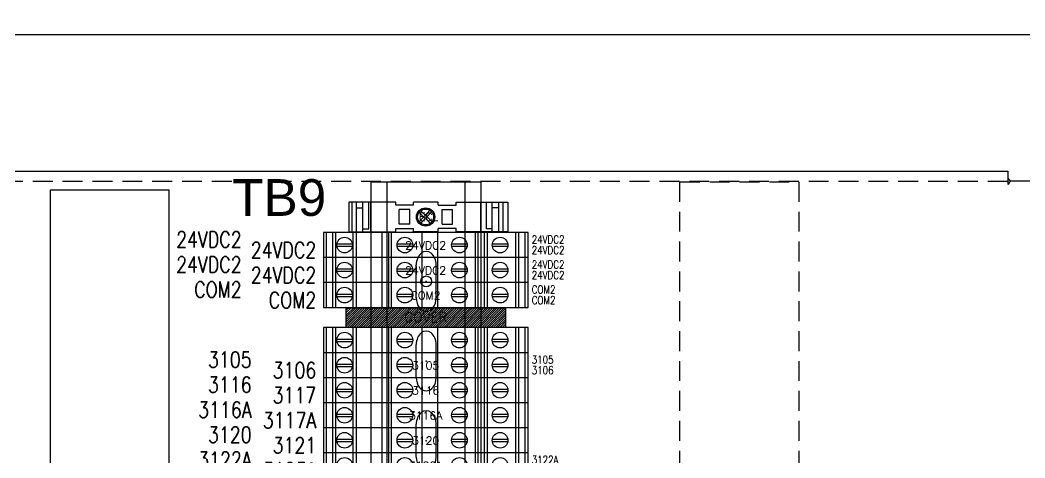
# Model space of a CAD drawing. Header units: inches. Extents: x 0.1 to 89.7, y 0.1 to 57.6.
# Drawn here: x 70.21 to 82.84, y 40.03 to 45.53 of the extents above; entities that cross this region are included whole.
import ezdxf
from ezdxf.enums import TextEntityAlignment as Align

# ---------------------------------------------------------------- set-up
doc = ezdxf.new("R2010")
doc.units = ezdxf.units.IN
doc.header["$MEASUREMENT"] = 0
doc.set_wipeout_variables(frame=1)
doc.linetypes.add('HIDDEN', pattern=[0.375, 0.25, -0.125])
for name, color, linetype in [('DEFAULT_2', 8, 'HIDDEN'), ('DIMENSIONS', 7, 'Continuous'), ('MISC', 7, 'Continuous'), ('PSYMS', 7, 'Continuous'), ('PTERM', 4, 'Continuous'), ('PWIRE', 84, 'Continuous')]:
    doc.layers.add(name, color=color, linetype=linetype)
doc.styles.get("Standard").update_dxf_attribs({"font": 'arial.ttf'})
doc.styles.add('WD', font='romans.shx', dxfattribs={"height": 0.185})
doc.dimstyles.new('DIMSTYLE_1', dxfattribs={"dimtxt": 0.354167, "dimasz": 0.416667, "dimexe": 0.09, "dimexo": 0.07, "dimgap": 0.0425, "dimtad": 0, "dimtih": 1, "dimtoh": 1, "dimzin": 4, "dimdsep": 46, "dimtxsty": 'Standard', "dimblk": '_FILLED', "dimblk1": '_FILLED', "dimblk2": '_FILLED', "dimcen": 0.09, "dimadec": 0, "dimazin": 0, "dimtfac": 1, "dimtofl": 0, "dimtmove": 0, "dimatfit": 3, "dimldrblk": '_FILLED', "dimfxl": 1, "dimtolj": 1, "dimtzin": 4, "dimarcsym": 0})

# ---------------------------------------------------------------- blocks, each defined once
blk = doc.blocks.new('_FILLED')
at = {"color": 0, "linetype": 'ByBlock'}
blk.add_solid([(0, 0), (-1, 0.2), (-1, -0.2)], dxfattribs=at)
blk = doc.blocks.new('*D65')
at = {"layer": 'Defpoints', "color": 0, "linetype": 'Continuous', "transparency": 16777216}
for p in [(84.608, 45.344), (51.882, 41.619), (84.608, 41.619)]:
    blk.add_point(p, dxfattribs=at)
at = {"layer": 'DIMENSIONS', "color": 0, "linetype": 'Continuous', "lineweight": -2, "transparency": 16777216}
for p, q in [((51.882, 41.689), (51.882, 45.434)), ((52.299, 45.344), (67.606, 45.344)), ((84.192, 45.344), (68.884, 45.344)), ((84.608, 41.689), (84.608, 45.434))]:
    blk.add_line(p, q, dxfattribs=at)
at = {"layer": 'DIMENSIONS', "color": 0, "linetype": 'Continuous', "lineweight": -2, "transparency": 16777216, "xscale": 0.4166666667, "yscale": 0.4166666667, "zscale": 0.4166666667, "rotation": 180}
blk.add_blockref('_FILLED', (51.882, 45.344), dxfattribs=at)
at = {"layer": 'DIMENSIONS', "color": 0, "linetype": 'Continuous', "lineweight": -2, "transparency": 16777216, "xscale": 0.4166666667, "yscale": 0.4166666667, "zscale": 0.4166666667}
blk.add_blockref('_FILLED', (84.608, 45.344), dxfattribs=at)
at = {"layer": 'DIMENSIONS', "color": 0, "linetype": 'Continuous', "transparency": 16777216, "insert": (68.245, 45.525), "char_height": 0.3542, "width": 1.41667, "attachment_point": 2}
blk.add_mtext('\\A1;32.94', dxfattribs=at)
blk = doc.blocks.new('VDINFB01')
for p, q in [((-0.75, 0), (-0.75, 14.25)), ((-0.75, 14.25), (0.75, 14.25)), ((0.75, 0), (0.75, 14.25)), ((-0.75, 0), (0.75, 0))]:
    blk.add_line(p, q)
blk = doc.blocks.new('E_NS35N')
at = {"style": 'WD', "flags": 1}
for tag, height, p in [('INST', 0.125, (-0.011, 0.475)), ('LOC', 0.125, (-0.011, 0.298)), ('P_TAGSTRIP', 0.125, (-0.011, 0.122)), ('CAT', 0.05, (0.034, -0.548)), ('WDBLKNAM', 0.05, (0.034, -0.619)), ('ASSYCODE', 0.05, (0.034, -0.789)), ('FP', 0.05, (0.034, -0.691)), ('FPT', 0.05, (0.175, -0.691))]:
    blk.add_attdef(tag, text='', height=height, dxfattribs=at).set_placement(p, align=Align.CENTER)
blk.add_wipeout([(-0.969, 0), (-0.379, 0), (-0.379, -0.039), (-0.155, -0.039), (-0.155, 0), (0.155, 0), (0.155, -0.039), (0.379, -0.039), (0.379, 0), (1.028, 0), (1.028, -0.374), (0.379, -0.374), (0.379, -0.333), (0.155, -0.333), (0.155, -0.374), (-0.155, -0.374), (-0.155, -0.333), (-0.379, -0.333), (-0.379, -0.374), (-0.969, -0.374)])
blk.add_wipeout([(-0.969, 0), (-0.379, 0), (-0.379, -0.039), (-0.155, -0.039), (-0.155, 0), (0.155, 0), (0.155, -0.039), (0.379, -0.039), (0.379, 0), (1.028, 0), (1.028, -0.374), (0.379, -0.374), (0.379, -0.333), (0.155, -0.333), (0.155, -0.374), (-0.155, -0.374), (-0.155, -0.333), (-0.379, -0.333), (-0.379, -0.374), (-0.969, -0.374)])
for p, q in [((-0.379, 0), (-0.969, 0)), ((-0.969, 0), (-0.969, -0.374)), ((-0.379, -0.039), (-0.379, 0)), ((-0.155, -0.039), (-0.155, 0)), ((0.155, 0), (-0.155, 0)), ((0.379, 0), (1.028, 0)), ((0.379, -0.039), (0.379, 0)), ((0.379, 0), (0.688, 0)), ((0.688, 0), (0.688, -0.374)), ((0.915, -0.37), (0.915, 0.004)), ((0.97, -0.37), (0.97, 0.004)), ((1.028, 0), (1.028, -0.374)), ((-0.927, -0.378), (-0.927, -0.004)), ((-0.872, -0.378), (-0.872, -0.004)), ((-0.872, -0.074), (-0.791, -0.074)), ((-0.791, -0.378), (-0.791, -0.004)), ((-0.718, -0.336), (-0.718, -0.004)), ((-0.69, -0.378), (-0.69, -0.004)), ((-0.155, -0.039), (-0.379, -0.039)), ((-0.203, -0.092), (-0.336, -0.092)), ((-0.336, -0.279), (-0.336, -0.092)), ((-0.203, -0.279), (-0.203, -0.092)), ((-0.082, -0.242), (0.054, -0.098)), ((-0.064, -0.108), (0.078, -0.247)), ((-0.061, -0.262), (0.075, -0.118)), ((0.155, -0.039), (0.379, -0.039)), ((0.203, -0.092), (0.336, -0.092)), ((0.203, -0.279), (0.203, -0.092)), ((0.336, -0.279), (0.336, -0.092)), ((0.76, -0.336), (0.76, -0.004)), ((0.834, -0.378), (0.834, -0.004)), ((0.915, -0.074), (0.834, -0.074)), ((-0.084, -0.129), (0.057, -0.267)), ((-0.969, -0.374), (-0.379, -0.374)), ((-0.791, -0.336), (-0.718, -0.336)), ((-0.379, -0.374), (-0.379, -0.333)), ((-0.379, -0.333), (-0.155, -0.333)), ((-0.203, -0.279), (-0.336, -0.279)), ((-0.155, -0.374), (-0.155, -0.333)), ((0.155, -0.374), (-0.155, -0.374)), ((0.379, -0.333), (0.155, -0.333)), ((0.203, -0.279), (0.336, -0.279)), ((0.379, -0.374), (0.379, -0.333)), ((1.028, -0.374), (0.379, -0.374)), ((0.688, -0.374), (0.379, -0.374)), ((0.834, -0.336), (0.76, -0.336))]:
    blk.add_line(p, q)
for points in [[(0.155, -0.039), (0.155, 0)], [(0.155, -0.374), (0.155, -0.333)]]:
    blk.add_lwpolyline(points)
for radius in [0.115, 0.1]:
    blk.add_circle((-0.003, -0.187), radius)
at = {"style": 'WD', "width": 0.8}
blk.add_attdef('WIRENOL', text='', height=0.1, dxfattribs=at).set_placement((-1.003, -0.12), align=Align.MIDDLE_RIGHT)
blk.add_attdef('WIRENOR', text='', height=0.1, dxfattribs=at).set_placement((1.059, -0.12), align=Align.MIDDLE_LEFT)
at = {"style": 'WD', "flags": 1}
blk.add_attdef('TERMDESCL', text='', height=0.05, dxfattribs=at).set_placement((-1, -0.235), align=Align.MIDDLE_RIGHT)
at = {"style": 'WD'}
for tag in ['WIRENO', 'TERM']:
    blk.add_attdef(tag, text='', height=0.1, dxfattribs=at).set_placement((0.034, -0.185), align=Align.MIDDLE_CENTER)
at = {"style": 'WD', "flags": 1}
blk.add_attdef('TERMDESCR', text='', height=0.05, dxfattribs=at).set_placement((1.059, -0.235), align=Align.MIDDLE_LEFT)
blk.add_attdef('MFG', text='', height=0.05, dxfattribs=at).set_placement((0.034, -0.476), align=Align.CENTER)
blk = doc.blocks.new('wd_default_02terminal')
at = {"style": 'WD', "flags": 1}
for tag, height, p in [('INST', 0.125, (0.008, 0.421)), ('LOC', 0.125, (0.008, 0.245)), ('WDBLKNAM', 0.05, (0.005, -0.522)), ('CAT', 0.05, (0.005, -0.45)), ('ASSYCODE', 0.05, (0.005, -0.675)), ('FP', 0.05, (0.005, -0.593)), ('FPT', 0.05, (0.146, -0.593))]:
    blk.add_attdef(tag, text='', height=height, dxfattribs=at).set_placement(p, align=Align.CENTER)
blk.add_attdef('L02PINL', text='', height=0.05, dxfattribs=at).set_placement((-0.882, -0.441), align=Align.MIDDLE_RIGHT)
blk.add_attdef('L02PINR', text='', height=0.05, dxfattribs=at).set_placement((0.897, -0.441), align=Align.MIDDLE_LEFT)
at = {"linetype": 'Continuous'}
blk.add_wipeout([(1.287, -0.314), (1.287, 0), (-1.287, 0), (-1.287, -0.314), (0.149, -0.314)], dxfattribs=at)
for p, q in [((-1.248, -0.314), (-1.248, 0)), ((-1.169, -0.314), (-1.169, 0)), ((-1.13, -0.314), (-1.13, 0)), ((-0.913, -0.314), (-0.913, 0)), ((-0.873, -0.314), (-0.873, 0)), ((-0.55, -0.314), (-0.55, 0)), ((-0.471, 0), (-0.471, -0.314)), ((-0.432, -0.314), (-0.432, 0)), ((-0.048, -0.314), (-0.048, 0)), ((0.149, -0.314), (0.149, 0)), ((0.619, 0), (0.619, -0.314)), ((0.658, -0.314), (0.658, 0)), ((0.737, -0.314), (0.737, 0)), ((0.776, -0.314), (0.776, 0)), ((1.13, -0.314), (1.13, 0)), ((1.169, -0.314), (1.169, 0)), ((1.248, -0.314), (1.248, 0)), ((-1.118, -0.143), (-0.924, -0.143)), ((-1.118, -0.172), (-0.924, -0.172)), ((-0.361, -0.143), (-0.167, -0.143)), ((-0.361, -0.172), (-0.167, -0.172)), ((0.325, -0.143), (0.52, -0.143)), ((0.325, -0.172), (0.52, -0.172)), ((0.836, -0.143), (1.031, -0.143)), ((0.836, -0.172), (1.031, -0.172))]:
    blk.add_line(p, q, dxfattribs=at)
blk.add_lwpolyline([(1.287, -0.314), (1.287, 0), (-1.287, 0), (-1.287, -0.314), (0.149, -0.314)], close=True, dxfattribs=at)
for centre in [(-1.021, -0.157), (-0.264, -0.157), (0.422, -0.157), (0.933, -0.157)]:
    blk.add_circle(centre, 0.0983, dxfattribs=at)
at = {"style": 'WD', "flags": 1}
for tag, height, p in [('P_TAGSTRIP', 0.125, (0.008, 0.068)), ('MFG', 0.05, (0.005, -0.379))]:
    blk.add_attdef(tag, text='', height=height, dxfattribs=at).set_placement(p, align=Align.CENTER)
at = {"style": 'WD'}
for tag in ['WIRENO', 'TERM']:
    blk.add_attdef(tag, text='', height=0.1, dxfattribs=at).set_placement((-0.003, -0.161), align=Align.MIDDLE_CENTER)
at = {"style": 'WD', "width": 0.8}
for tag, p in [('WIRENOL', (-1.315, -0.212)), ('L02WIRENOL', (-1.315, -0.345))]:
    blk.add_attdef(tag, text='', height=0.1, dxfattribs=at).set_placement(p, align=Align.MIDDLE_RIGHT)
for tag, p in [('WIRENOR', (1.33, -0.212)), ('L02WIRENOR', (1.33, -0.345))]:
    blk.add_attdef(tag, text='', height=0.1, dxfattribs=at).set_placement(p, align=Align.MIDDLE_LEFT)
at = {"style": 'WD', "flags": 1}
blk.add_attdef('L01PINL', text='', height=0.05, dxfattribs=at).set_placement((-0.882, -0.376), align=Align.MIDDLE_RIGHT)
blk.add_attdef('L02TERM', text='', height=0.1, dxfattribs=at).set_placement((0, -0.409), align=Align.MIDDLE_CENTER)
blk.add_attdef('L01PINR', text='', height=0.05, dxfattribs=at).set_placement((0.897, -0.376), align=Align.MIDDLE_LEFT)
blk = doc.blocks.new('wd_default_accessory')
at = {"style": 'WD', "flags": 1}
for tag, p in [('INST', (0, 0.49)), ('LOC', (0, 0.302))]:
    blk.add_attdef(tag, text='', height=0.125, dxfattribs=at).set_placement(p, align=Align.MIDDLE_CENTER)
at = {"style": 'WD'}
blk.add_attdef('TERM', text='', height=0.125, dxfattribs=at).set_placement((-1.045, -0.182), align=Align.RIGHT)
blk.add_wipeout([(1, -0.25), (-1, -0.25), (-1, 0), (1, 0)])
for p, q in [((-0.961, -0.25), (-0.711, 0)), ((-0.933, -0.25), (-0.683, 0)), ((-0.904, -0.25), (-0.654, 0)), ((-0.876, -0.25), (-0.626, 0)), ((-0.848, -0.25), (-0.598, 0)), ((-0.82, -0.25), (-0.57, 0)), ((-0.792, -0.25), (-0.542, 0)), ((-0.763, -0.25), (-0.513, 0)), ((-0.735, -0.25), (-0.485, 0)), ((-0.707, -0.25), (-0.457, 0)), ((-0.679, -0.25), (-0.429, 0)), ((-0.65, -0.25), (-0.4, 0)), ((-0.622, -0.25), (-0.372, 0)), ((-0.594, -0.25), (-0.344, 0)), ((-0.566, -0.25), (-0.316, 0)), ((-0.538, -0.25), (-0.288, 0)), ((-0.509, -0.25), (-0.259, 0)), ((-0.453, -0.25), (-0.203, 0)), ((-0.368, -0.25), (-0.118, 0)), ((-0.34, -0.25), (-0.09, 0)), ((-0.284, -0.25), (-0.034, 0)), ((-0.256, -0.25), (-0.006, 0)), ((-0.199, -0.25), (0.051, 0)), ((-0.171, -0.25), (0.079, 0)), ((-0.143, -0.25), (0.107, 0)), ((-0.086, -0.25), (0.164, 0)), ((-0.058, -0.25), (0.192, 0)), ((-0.03, -0.25), (0.22, 0)), ((-0.002, -0.25), (0.248, 0)), ((0.055, -0.25), (0.305, 0)), ((0.083, -0.25), (0.333, 0)), ((0.111, -0.25), (0.361, 0)), ((0.139, -0.25), (0.39, 0.001)), ((0.393, -0.25), (0.643, 0)), ((0.422, -0.25), (0.672, 0)), ((0.45, -0.25), (0.7, 0)), ((0.506, -0.25), (0.756, 0)), ((0.563, -0.25), (0.813, 0)), ((0.591, -0.25), (0.841, 0)), ((0.619, -0.25), (0.869, 0)), ((0.675, -0.25), (0.925, 0)), ((0.732, -0.25), (0.982, 0)), ((-1, -0.062), (-0.938, 0)), ((-1, -0.028), (-0.972, 0)), ((-1, -0.12), (-0.88, 0)), ((-1, -0.148), (-0.852, 0)), ((-1, -0.176), (-0.824, 0)), ((-1, -0.205), (-0.795, 0)), ((-1, -0.233), (-0.767, 0)), ((-1, -0.093), (-0.907, 0)), ((-0.989, -0.25), (-0.739, 0)), ((-0.481, -0.25), (-0.231, 0)), ((-0.425, -0.25), (-0.175, 0)), ((-0.397, -0.25), (-0.147, 0)), ((-0.312, -0.25), (-0.062, 0)), ((-0.227, -0.25), (0.023, 0)), ((-0.114, -0.25), (0.136, 0)), ((0.027, -0.25), (0.277, 0)), ((0.168, -0.25), (0.418, 0)), ((0.196, -0.25), (0.446, 0)), ((0.224, -0.25), (0.474, 0)), ((0.252, -0.25), (0.502, 0)), ((0.28, -0.25), (0.53, 0)), ((0.309, -0.25), (0.559, 0)), ((0.337, -0.25), (0.587, 0)), ((0.365, -0.25), (0.615, 0)), ((0.478, -0.25), (0.728, 0)), ((0.534, -0.25), (0.784, 0)), ((0.647, -0.25), (0.897, 0)), ((0.704, -0.25), (0.954, 0)), ((0.76, -0.25), (1, -0.01)), ((0.788, -0.25), (1, -0.038)), ((0.817, -0.25), (1, -0.067)), ((0.845, -0.25), (1, -0.095)), ((0.873, -0.25), (1, -0.123)), ((0.901, -0.25), (1, -0.151)), ((0.929, -0.25), (1, -0.179)), ((0.958, -0.25), (1, -0.208)), ((0.986, -0.25), (1, -0.236))]:
    blk.add_line(p, q)
blk.add_lwpolyline([(1, -0.25), (-1, -0.25), (-1, 0), (1, 0)], close=True)
at = {"style": 'WD', "flags": 1}
for tag, height, p in [('P_TAGSTRIP', 0.125, (0, 0.115)), ('MFG', 0.01, (-0.625, -0.062)), ('CAT', 0.01, (-0.625, -0.125)), ('WDBLKNAM', 0.01, (0.562, -0.062)), ('FPT', 0.01, (0.562, -0.125)), ('ASSYCODE', 0.01, (-0.625, -0.188)), ('FP', 0.01, (0.562, -0.188))]:
    blk.add_attdef(tag, text='', height=height, dxfattribs=at).set_placement(p, align=Align.MIDDLE_CENTER)
blk = doc.blocks.new('VDIN32492')
at = {"layer": 'MISC', "color": 4, "linetype": 'HIDDEN'}
for p, q in [((-0.75, 0), (-0.75, 5.5)), ((-0.75, 5.5), (0.75, 5.5)), ((0.75, 0), (0.75, 5.5)), ((-0.75, 0), (0.75, 0))]:
    blk.add_line(p, q, dxfattribs=at)
blk = doc.blocks.new('VDIN324E1')
for p, q in [((-0.69, 0), (-0.69, 5.75)), ((-0.69, 5.75), (0.69, 5.75)), ((-0.49, 0), (-0.49, 5.75)), ((0.49, 0), (0.49, 5.75)), ((0.69, 0), (0.69, 5.75)), ((-0.125, 4.292), (-0.125, 4.708)), ((0.125, 4.292), (0.125, 4.708)), ((-0.125, 3.292), (-0.125, 3.708)), ((0.125, 3.292), (0.125, 3.708)), ((-0.125, 2.292), (-0.125, 2.708)), ((0.125, 2.292), (0.125, 2.708)), ((-0.125, 1.292), (-0.125, 1.708)), ((0.125, 1.292), (0.125, 1.708)), ((-0.125, 0.292), (-0.125, 0.708)), ((0.125, 0.292), (0.125, 0.708)), ((-0.69, 0), (0.69, 0))]:
    blk.add_line(p, q)
for centre in [(0, 4.5), (0, 0.5)]:
    blk.add_circle(centre, 0.068)
for centre, start_param, end_param in [((0, 4.708), 4.712386, 7.853986), ((0, 4.292), 1.570796, 4.712386), ((0, 3.708), 4.712386, 7.853986), ((0, 3.292), 1.570796, 4.712386), ((0, 2.708), 4.712386, 7.853986), ((0, 2.292), 1.570796, 4.712386), ((0, 1.708), 4.712386, 7.853986), ((0, 1.292), 1.570796, 4.712386), ((0, 0.708), 4.712386, 7.853986), ((0, 0.292), 1.570796, 4.712386)]:
    blk.add_ellipse(centre, major_axis=(0, 0.167), ratio=0.749429, start_param=start_param, end_param=end_param)
for p in [(0, 4.5), (0, 3.5), (0, 2.5), (0, 1.5), (0, 0.5)]:
    blk.add_point(p)
at = {"flags": 11}
for p in [(0, 4.5), (0, 0.5)]:
    blk.add_attdef('NC', text='', height=0.01, dxfattribs=at).set_placement(p, align=Align.MIDDLE)

msp = doc.modelspace()

# ---------------------------------------------------------------- linework, layer by layer
at = {"color": 3, "linetype": 'Continuous'}
for p, q in [((53.8691, 43.63419), (82.62105, 43.63419)), ((82.62105, 43.63419), (82.62105, 43.54829)), ((84.23563, 43.50999), (82.65618, 43.50999))]:
    msp.add_line(p, q, dxfattribs=at)
for points in [[(82.62105, 43.54829), (82.62245, 43.54636), (82.62386, 43.54447), (82.62527, 43.54263), (82.6267, 43.54084), (82.62812, 43.53911), (82.62954, 43.53744), (82.63096, 43.53584), (82.63237, 43.5343), (82.63376, 43.53283), (82.63515, 43.53139), (82.63655, 43.52997), (82.63796, 43.52857)], [(82.63796, 43.52857), (82.64396, 43.52266), (82.64567, 43.52096), (82.6474, 43.51922), (82.64908, 43.51751), (82.65071, 43.51582), (82.65226, 43.51419), (82.65371, 43.51265), (82.65502, 43.51125), (82.65618, 43.50999)]]:
    msp.add_lwpolyline(points, dxfattribs=at)
at = {"layer": 'DEFAULT_2', "color": 8, "linetype": 'HIDDEN'}
for p, q in [((53.8691, 43.50999), (82.62105, 43.50999)), ((82.62105, 43.54829), (82.62105, 43.4694))]:
    msp.add_line(p, q, dxfattribs=at)
for points in [[(82.62105, 43.4694), (82.62267, 43.46999), (82.62422, 43.47066), (82.62571, 43.4714), (82.62716, 43.47222), (82.62857, 43.47314), (82.62996, 43.47415), (82.63136, 43.4753), (82.63277, 43.47657), (82.6342, 43.47802), (82.63558, 43.47957), (82.63683, 43.4811), (82.63804, 43.4827), (82.63929, 43.48446), (82.64054, 43.48633), (82.64179, 43.48829), (82.64304, 43.49032), (82.64689, 43.49673)], [(82.64689, 43.49673), (82.64825, 43.49896), (82.64961, 43.50111), (82.65098, 43.50316), (82.65233, 43.5051), (82.65366, 43.50689), (82.65494, 43.50852), (82.65618, 43.50999)]]:
    msp.add_lwpolyline(points, dxfattribs=at)

# ---------------------------------------------------------------- block references
at = {"layer": 'PSYMS'}
msp.add_blockref('VDIN32492', (79.25, 38), dxfattribs=at)
at = {"layer": 'PSYMS', "xscale": 0.9935880310615606, "yscale": 0.9935880310615606, "zscale": 0.9935880310615606}
msp.add_blockref('VDINFB01', (71.33849, 29.24183), dxfattribs=at)

# ---------------------------------------------------------------- texts
at = {"layer": 'PSYMS', "insert": (72.875, 43.53383), "char_height": 0.461257, "attachment_point": 1}
msp.add_mtext_dynamic_manual_height_columns('TB9', width=1.2013796, gutter_width=0.99359, heights=[0], dxfattribs=at)

# ---------------------------------------------------------------- dimensions: what is measured, and where the dimension line sits
at = {"layer": 'DIMENSIONS', "color": 2, "linetype": 'Continuous'}
dim = msp.add_linear_dim(base=(84.60823, 45.34448), p1=(51.88192, 41.61886), p2=(84.60823, 41.61886), text='32.94', dimstyle='DIMSTYLE_1', dxfattribs=at)
dim.commit()
dim.dimension.update_dxf_attribs({"geometry": '*D65', "text_midpoint": (68.24508, 45.34448), "dimtype": 160})

# ---------------------------------------------------------------- next in the draw order: block references
at = {"layer": 'PSYMS'}
ref = msp.add_blockref('E_NS35N', (75.30823, 43.24582), dxfattribs=at)
ref.add_attrib('TERM', 'ECL', dxfattribs={"layer": 'PTERM', "height": 0.1, "style": 'WD'}).set_placement((75.34255, 43.06076), align=Align.MIDDLE_CENTER)

# ---------------------------------------------------------------- next in the draw order: block references
ref = msp.add_blockref('wd_default_02terminal', (75.30823, 42.86347), dxfattribs=at)
ref.add_attrib('WIRENO', '24VDC2', dxfattribs={"layer": 'PWIRE', "height": 0.1, "style": 'WD'}).set_placement((75.30534, 42.70237), align=Align.MIDDLE_CENTER)
ref.add_attrib('WIRENOL', '24VDC2', dxfattribs={"layer": 'PWIRE', "height": 0.2, "style": 'WD', "width": 0.8}).set_placement((72.99357, 42.77604), align=Align.MIDDLE_RIGHT)
ref.add_attrib('L02WIRENOL', '24VDC2', dxfattribs={"layer": '0', "height": 0.2, "style": 'WD', "width": 0.8}).set_placement((73.93107, 42.64334), align=Align.MIDDLE_RIGHT)
ref.add_attrib('WIRENOR', '24VDC2', dxfattribs={"layer": 'PWIRE', "height": 0.1, "style": 'WD', "width": 0.8}).set_placement((76.63832, 42.77604), align=Align.MIDDLE_LEFT)
ref.add_attrib('L02WIRENOR', '24VDC2', dxfattribs={"layer": '0', "height": 0.1, "style": 'WD', "width": 0.8}).set_placement((76.63832, 42.64334), align=Align.MIDDLE_LEFT)

# ---------------------------------------------------------------- next in the draw order: block references
ref = msp.add_blockref('wd_default_02terminal', (75.30823, 42.54907), dxfattribs=at)
ref.add_attrib('WIRENO', '24VDC2', dxfattribs={"layer": 'PWIRE', "height": 0.1, "style": 'WD'}).set_placement((75.30534, 42.38797), align=Align.MIDDLE_CENTER)
ref.add_attrib('WIRENOL', '24VDC2', dxfattribs={"layer": 'PWIRE', "height": 0.2, "style": 'WD', "width": 0.8}).set_placement((72.99357, 42.46164), align=Align.MIDDLE_RIGHT)
ref.add_attrib('L02WIRENOL', '24VDC2', dxfattribs={"layer": '0', "height": 0.2, "style": 'WD', "width": 0.8}).set_placement((73.93107, 42.32894), align=Align.MIDDLE_RIGHT)
ref.add_attrib('WIRENOR', '24VDC2', dxfattribs={"layer": 'PWIRE', "height": 0.1, "style": 'WD', "width": 0.8}).set_placement((76.63832, 42.46164), align=Align.MIDDLE_LEFT)
ref.add_attrib('L02WIRENOR', '24VDC2', dxfattribs={"layer": '0', "height": 0.1, "style": 'WD', "width": 0.8}).set_placement((76.63832, 42.32894), align=Align.MIDDLE_LEFT)

# ---------------------------------------------------------------- next in the draw order: block references
ref = msp.add_blockref('wd_default_02terminal', (75.30823, 42.23467), dxfattribs=at)
ref.add_attrib('WIRENO', 'COM2', dxfattribs={"layer": 'PWIRE', "height": 0.1, "style": 'WD'}).set_placement((75.30534, 42.07357), align=Align.MIDDLE_CENTER)
ref.add_attrib('WIRENOL', 'COM2', dxfattribs={"layer": 'PWIRE', "height": 0.2, "style": 'WD', "width": 0.8}).set_placement((72.99357, 42.14724), align=Align.MIDDLE_RIGHT)
ref.add_attrib('L02WIRENOL', 'COM2', dxfattribs={"layer": '0', "height": 0.2, "style": 'WD', "width": 0.8}).set_placement((73.93107, 42.01454), align=Align.MIDDLE_RIGHT)
ref.add_attrib('WIRENOR', 'COM2', dxfattribs={"layer": 'PWIRE', "height": 0.1, "style": 'WD', "width": 0.8}).set_placement((76.63832, 42.14724), align=Align.MIDDLE_LEFT)
ref.add_attrib('L02WIRENOR', 'COM2', dxfattribs={"layer": '0', "height": 0.1, "style": 'WD', "width": 0.8}).set_placement((76.63832, 42.01454), align=Align.MIDDLE_LEFT)

# ---------------------------------------------------------------- next in the draw order: block references
ref = msp.add_blockref('wd_default_accessory', (75.30823, 41.92027), dxfattribs=at)
ref.add_attrib('TERM', 'COVER', dxfattribs={"layer": 'PTERM', "height": 0.125, "style": 'WD'}).set_placement((75.57907, 41.7381), align=Align.RIGHT)

# ---------------------------------------------------------------- next in the draw order: block references
msp.add_blockref('wd_default_02terminal', (75.30823, 41.66949), dxfattribs=at)

# ---------------------------------------------------------------- next in the draw order: block references
ref = msp.add_blockref('wd_default_02terminal', (75.30823, 41.35509), dxfattribs=at)
ref.add_attrib('WIRENO', '3105', dxfattribs={"layer": 'PWIRE', "height": 0.1, "style": 'WD'}).set_placement((75.30534, 41.194), align=Align.MIDDLE_CENTER)
ref.add_attrib('WIRENOL', '3105', dxfattribs={"layer": 'PWIRE', "height": 0.2, "style": 'WD', "width": 0.8}).set_placement((73.11857, 41.26766), align=Align.MIDDLE_RIGHT)
ref.add_attrib('L02WIRENOL', '3106', dxfattribs={"layer": '0', "height": 0.2, "style": 'WD', "width": 0.8}).set_placement((73.93107, 41.13496), align=Align.MIDDLE_RIGHT)
ref.add_attrib('WIRENOR', '3105', dxfattribs={"layer": 'PWIRE', "height": 0.1, "style": 'WD', "width": 0.8}).set_placement((76.63832, 41.26766), align=Align.MIDDLE_LEFT)
ref.add_attrib('L02WIRENOR', '3106', dxfattribs={"layer": '0', "height": 0.1, "style": 'WD', "width": 0.8}).set_placement((76.63832, 41.13496), align=Align.MIDDLE_LEFT)

# ---------------------------------------------------------------- next in the draw order: block references
ref = msp.add_blockref('wd_default_02terminal', (75.30823, 41.04069), dxfattribs=at)
ref.add_attrib('WIRENO', '3116', dxfattribs={"layer": 'PWIRE', "height": 0.1, "style": 'WD'}).set_placement((75.30534, 40.8796), align=Align.MIDDLE_CENTER)
ref.add_attrib('WIRENOL', '3116', dxfattribs={"layer": 'PWIRE', "height": 0.2, "style": 'WD', "width": 0.8}).set_placement((73.11857, 40.95326), align=Align.MIDDLE_RIGHT)
ref.add_attrib('L02WIRENOL', '3117', dxfattribs={"layer": '0', "height": 0.2, "style": 'WD', "width": 0.8}).set_placement((73.93107, 40.82056), align=Align.MIDDLE_RIGHT)

# ---------------------------------------------------------------- next in the draw order: block references
ref = msp.add_blockref('wd_default_02terminal', (75.30823, 40.72629), dxfattribs=at)
ref.add_attrib('WIRENO', '3116A', dxfattribs={"layer": 'PWIRE', "height": 0.1, "style": 'WD'}).set_placement((75.30534, 40.5652), align=Align.MIDDLE_CENTER)
ref.add_attrib('WIRENOL', '3116A', dxfattribs={"layer": 'PWIRE', "height": 0.2, "style": 'WD', "width": 0.8}).set_placement((73.11857, 40.63886), align=Align.MIDDLE_RIGHT)
ref.add_attrib('L02WIRENOL', '3117A', dxfattribs={"layer": '0', "height": 0.2, "style": 'WD', "width": 0.8}).set_placement((73.93107, 40.50616), align=Align.MIDDLE_RIGHT)

# ---------------------------------------------------------------- next in the draw order: block references
ref = msp.add_blockref('wd_default_02terminal', (75.30823, 40.41189), dxfattribs=at)
ref.add_attrib('WIRENO', '3120', dxfattribs={"layer": 'PWIRE', "height": 0.1, "style": 'WD'}).set_placement((75.30534, 40.2508), align=Align.MIDDLE_CENTER)
ref.add_attrib('WIRENOL', '3120', dxfattribs={"layer": 'PWIRE', "height": 0.2, "style": 'WD', "width": 0.8}).set_placement((73.11857, 40.32446), align=Align.MIDDLE_RIGHT)
ref.add_attrib('L02WIRENOL', '3121', dxfattribs={"layer": '0', "height": 0.2, "style": 'WD', "width": 0.8}).set_placement((73.93107, 40.19176), align=Align.MIDDLE_RIGHT)

# ---------------------------------------------------------------- next in the draw order: block references
ref = msp.add_blockref('wd_default_02terminal', (75.30823, 40.09749), dxfattribs=at)
ref.add_attrib('WIRENO', '3122A', dxfattribs={"layer": 'PWIRE', "height": 0.1, "style": 'WD'}).set_placement((75.30534, 39.9364), align=Align.MIDDLE_CENTER)
ref.add_attrib('WIRENOL', '3122A', dxfattribs={"layer": 'PWIRE', "height": 0.2, "style": 'WD', "width": 0.8}).set_placement((73.11857, 40.01006), align=Align.MIDDLE_RIGHT)
ref.add_attrib('L02WIRENOL', '3123A', dxfattribs={"layer": '0', "height": 0.2, "style": 'WD', "width": 0.8}).set_placement((73.93107, 39.87736), align=Align.MIDDLE_RIGHT)
ref.add_attrib('WIRENOR', '3122A', dxfattribs={"layer": 'PWIRE', "height": 0.1, "style": 'WD', "width": 0.8}).set_placement((76.63832, 40.01006), align=Align.MIDDLE_LEFT)
ref.add_attrib('L02WIRENOR', '3123A', dxfattribs={"layer": '0', "height": 0.1, "style": 'WD', "width": 0.8}).set_placement((76.63832, 39.87736), align=Align.MIDDLE_LEFT)

# ---------------------------------------------------------------- next in the draw order: block references
msp.add_blockref('VDIN324E1', (75.3125, 37.75), dxfattribs=at)

doc.saveas('drawing.dxf')
